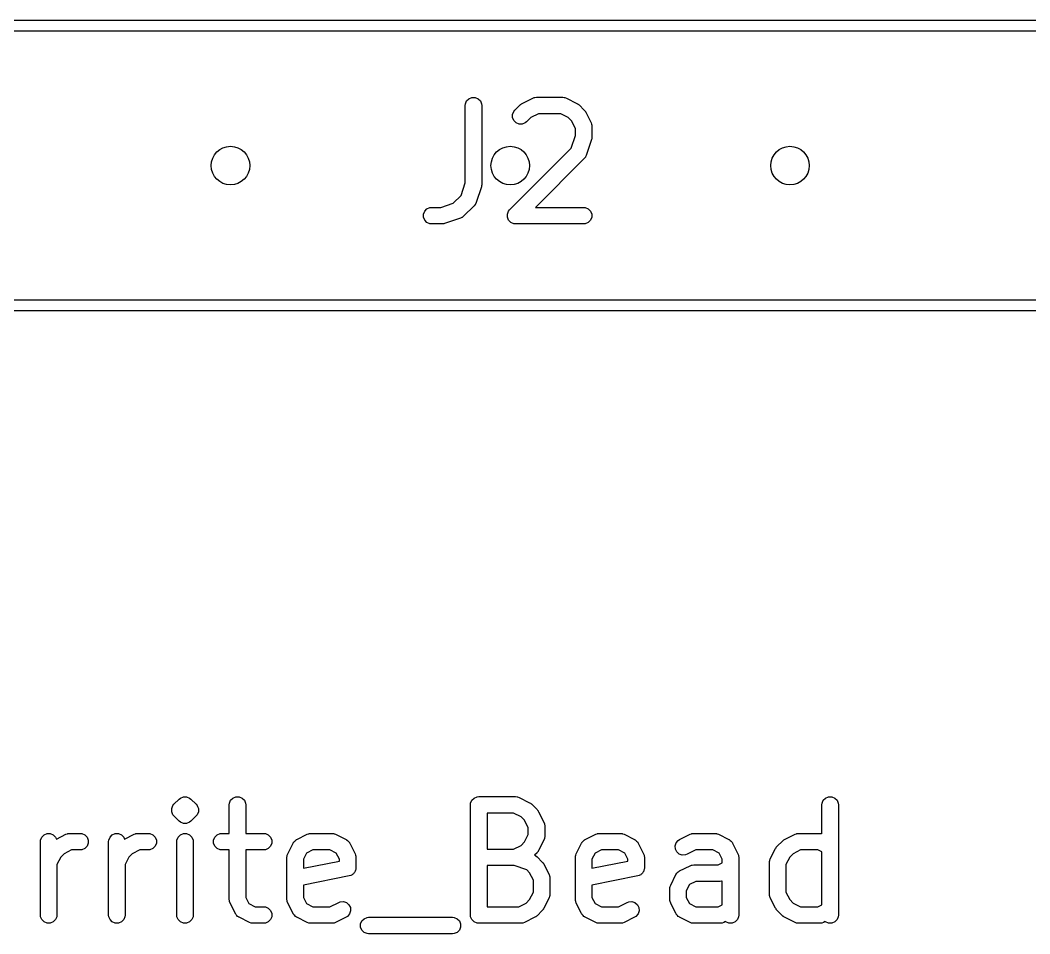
# Model space of a CAD drawing. Extents: x 2.08 to 4.63, y -4.92 to -2.81.
# Drawn here: x 3.6831 to 4.044, y -3.3455 to -3.0189 of the extents above; entities that cross this region are included whole.
import ezdxf

# ---------------------------------------------------------------- set-up
doc = ezdxf.new("R2010")
doc.units = 0
doc.header["$MEASUREMENT"] = 0
doc.layers.add('BLACK', color=7, linetype='CONTINUOUS')

msp = doc.modelspace()

# ---------------------------------------------------------------- linework, layer by layer
at = {"layer": 'BLACK', "linetype": 'CONTINUOUS'}
for p, q in [((3.30827, -3.0189), (4.38327, -3.0189)), ((4.38245, -3.02283), (3.31024, -3.02283)), ((3.84219, -3.0494), (3.84225, -3.04883)), ((3.84219, -3.07704), (3.84219, -3.0494)), ((3.84225, -3.04883), (3.84269, -3.04776)), ((3.84269, -3.04776), (3.8435, -3.04695)), ((3.8435, -3.04695), (3.84457, -3.04651)), ((3.84457, -3.04651), (3.84572, -3.04651)), ((3.84572, -3.04651), (3.84678, -3.04695)), ((3.84678, -3.04695), (3.8476, -3.04776)), ((3.8476, -3.04776), (3.84804, -3.04883)), ((3.84804, -3.04883), (3.8481, -3.0494)), ((3.8481, -3.0494), (3.8481, -3.07752)), ((3.85993, -3.05106), (3.8618, -3.04919)), ((3.8618, -3.04919), (3.86203, -3.049)), ((3.86203, -3.049), (3.86208, -3.04894)), ((3.86208, -3.04894), (3.86217, -3.04889)), ((3.86217, -3.04889), (3.86225, -3.04882)), ((3.86225, -3.04882), (3.86232, -3.04879)), ((3.86232, -3.04879), (3.86257, -3.04864)), ((3.86257, -3.04864), (3.86632, -3.04676)), ((3.86632, -3.04676), (3.86686, -3.04655)), ((3.86686, -3.04655), (3.86697, -3.04655)), ((3.86697, -3.04655), (3.86707, -3.04651)), ((3.86707, -3.04651), (3.86764, -3.04645)), ((3.86764, -3.04645), (3.87702, -3.04645)), ((3.87702, -3.04645), (3.87759, -3.04651)), ((3.87759, -3.04651), (3.87769, -3.04655)), ((3.87769, -3.04655), (3.8778, -3.04655)), ((3.8778, -3.04655), (3.87834, -3.04676)), ((3.87834, -3.04676), (3.88209, -3.04864)), ((3.88209, -3.04864), (3.88233, -3.04879)), ((3.88233, -3.04879), (3.88241, -3.04882)), ((3.88241, -3.04882), (3.88249, -3.04889)), ((3.88249, -3.04889), (3.88258, -3.04894)), ((3.88258, -3.04894), (3.88263, -3.049)), ((3.88263, -3.049), (3.88285, -3.04919)), ((3.88285, -3.04919), (3.88473, -3.05106)), ((3.85912, -3.05258), (3.85956, -3.05151)), ((3.85912, -3.05373), (3.85912, -3.05258)), ((3.85956, -3.05151), (3.85993, -3.05106)), ((3.86834, -3.05236), (3.86564, -3.0537)), ((3.87632, -3.05236), (3.86834, -3.05236)), ((3.87902, -3.0537), (3.87632, -3.05236)), ((3.88473, -3.05106), (3.88491, -3.05129)), ((3.88491, -3.05129), (3.88497, -3.05134)), ((3.88497, -3.05134), (3.88503, -3.05143)), ((3.88503, -3.05143), (3.88509, -3.05151)), ((3.88509, -3.05151), (3.88512, -3.05158)), ((3.88512, -3.05158), (3.88528, -3.05183)), ((3.88528, -3.05183), (3.88716, -3.05558)), ((3.85956, -3.05479), (3.85912, -3.05373)), ((3.86038, -3.05561), (3.85956, -3.05479)), ((3.86144, -3.05605), (3.86038, -3.05561)), ((3.86259, -3.05605), (3.86144, -3.05605)), ((3.86366, -3.05561), (3.86259, -3.05605)), ((3.86411, -3.05524), (3.86366, -3.05561)), ((3.86564, -3.0537), (3.86411, -3.05524)), ((3.88021, -3.0549), (3.87902, -3.0537)), ((3.88156, -3.0576), (3.88021, -3.0549)), ((3.88716, -3.05558), (3.88736, -3.05612)), ((3.88736, -3.05612), (3.88737, -3.05623)), ((3.88737, -3.05623), (3.88741, -3.05633)), ((3.88741, -3.05633), (3.88747, -3.0569)), ((3.88006, -3.06468), (3.88156, -3.06017)), ((3.88156, -3.06017), (3.88156, -3.0576)), ((3.88747, -3.0569), (3.88747, -3.06065)), ((3.88732, -3.06158), (3.88544, -3.06721)), ((3.88738, -3.0613), (3.88732, -3.06158)), ((3.88741, -3.06123), (3.88738, -3.0613)), ((3.88742, -3.06112), (3.88741, -3.06123)), ((3.88744, -3.06102), (3.88742, -3.06112)), ((3.88747, -3.06065), (3.88744, -3.06094)), ((3.88744, -3.06094), (3.88744, -3.06102)), ((3.85805, -3.08668), (3.88006, -3.06468)), ((3.88544, -3.06721), (3.8852, -3.06774)), ((3.88473, -3.06836), (3.86727, -3.08582)), ((3.88509, -3.06792), (3.88473, -3.06836)), ((3.88514, -3.06782), (3.88509, -3.06792)), ((3.8852, -3.06774), (3.88514, -3.06782)), ((3.84069, -3.08155), (3.84219, -3.07704)), ((3.84801, -3.07817), (3.84795, -3.07846)), ((3.84804, -3.0781), (3.84801, -3.07817)), ((3.84805, -3.078), (3.84804, -3.0781)), ((3.84807, -3.07789), (3.84805, -3.078)), ((3.8481, -3.07752), (3.84807, -3.07782)), ((3.84807, -3.07782), (3.84807, -3.07789)), ((3.83792, -3.08432), (3.84069, -3.08155)), ((3.84795, -3.07846), (3.84607, -3.08408)), ((3.83342, -3.08582), (3.83792, -3.08432)), ((3.84536, -3.08524), (3.84161, -3.08899)), ((3.84572, -3.08479), (3.84536, -3.08524)), ((3.84577, -3.08469), (3.84572, -3.08479)), ((3.84583, -3.08461), (3.84577, -3.08469)), ((3.84607, -3.08408), (3.84583, -3.08461)), ((3.82725, -3.0882), (3.82769, -3.08713)), ((3.82725, -3.08935), (3.82725, -3.0882)), ((3.82769, -3.08713), (3.82851, -3.08632)), ((3.82851, -3.08632), (3.82957, -3.08588)), ((3.82957, -3.08588), (3.83015, -3.08582)), ((3.83015, -3.08582), (3.83342, -3.08582)), ((3.84161, -3.08899), (3.84116, -3.08935)), ((3.85725, -3.0882), (3.85769, -3.08713)), ((3.85725, -3.08935), (3.85725, -3.0882)), ((3.85769, -3.08713), (3.85805, -3.08668)), ((3.86727, -3.08582), (3.88451, -3.08582)), ((3.88451, -3.08582), (3.88509, -3.08588)), ((3.88509, -3.08588), (3.88615, -3.08632)), ((3.88615, -3.08632), (3.88697, -3.08713)), ((3.88697, -3.08713), (3.88741, -3.0882)), ((3.88741, -3.0882), (3.88741, -3.08935)), ((3.82769, -3.09041), (3.82725, -3.08935)), ((3.82851, -3.09123), (3.82769, -3.09041)), ((3.82957, -3.09167), (3.82851, -3.09123)), ((3.83015, -3.09173), (3.82957, -3.09167)), ((3.8339, -3.09173), (3.83015, -3.09173)), ((3.83419, -3.0917), (3.8339, -3.09173)), ((3.83427, -3.0917), (3.83419, -3.0917)), ((3.83437, -3.09168), (3.83427, -3.0917)), ((3.83447, -3.09167), (3.83437, -3.09168)), ((3.83454, -3.09164), (3.83447, -3.09167)), ((3.83483, -3.09157), (3.83454, -3.09164)), ((3.84045, -3.0897), (3.83483, -3.09157)), ((3.84098, -3.08946), (3.84045, -3.0897)), ((3.84106, -3.08939), (3.84098, -3.08946)), ((3.84116, -3.08935), (3.84106, -3.08939)), ((3.85769, -3.09041), (3.85725, -3.08935)), ((3.8585, -3.09123), (3.85769, -3.09041)), ((3.85957, -3.09167), (3.8585, -3.09123)), ((3.86014, -3.09173), (3.85957, -3.09167)), ((3.88451, -3.09173), (3.86014, -3.09173)), ((3.88509, -3.09167), (3.88451, -3.09173)), ((3.88615, -3.09123), (3.88509, -3.09167)), ((3.88697, -3.09041), (3.88615, -3.09123)), ((3.88741, -3.08935), (3.88697, -3.09041)), ((3.31024, -3.1189), (4.4063, -3.1189)), ((4.40827, -3.12283), (3.30827, -3.12283)), ((3.73807, -3.29919), (3.73994, -3.29731)), ((3.73994, -3.29731), (3.74039, -3.29695)), ((3.74039, -3.29695), (3.74146, -3.29651)), ((3.74146, -3.29651), (3.74261, -3.29651)), ((3.74261, -3.29651), (3.74261, -3.29651)), ((3.74261, -3.29651), (3.74367, -3.29695)), ((3.74367, -3.29695), (3.74412, -3.29731)), ((3.74412, -3.29731), (3.74599, -3.29919)), ((3.75788, -3.29883), (3.75832, -3.29776)), ((3.75832, -3.29776), (3.75914, -3.29695)), ((3.75914, -3.29695), (3.7602, -3.29651)), ((3.7602, -3.29651), (3.76136, -3.29651)), ((3.76136, -3.29651), (3.76242, -3.29695)), ((3.76242, -3.29695), (3.76323, -3.29776)), ((3.76323, -3.29776), (3.76368, -3.29883)), ((3.84412, -3.29883), (3.84456, -3.29776)), ((3.84456, -3.29776), (3.84538, -3.29695)), ((3.84538, -3.29695), (3.84644, -3.29651)), ((3.84644, -3.29651), (3.84702, -3.29645)), ((3.84702, -3.29645), (3.86014, -3.29645)), ((3.86014, -3.29645), (3.86072, -3.29651)), ((3.86072, -3.29651), (3.86082, -3.29655)), ((3.86082, -3.29655), (3.86092, -3.29655)), ((3.86092, -3.29655), (3.86146, -3.29676)), ((3.86146, -3.29676), (3.86521, -3.29864)), ((3.96973, -3.29883), (3.97017, -3.29776)), ((3.97017, -3.29776), (3.97099, -3.29695)), ((3.97099, -3.29695), (3.97205, -3.29651)), ((3.97205, -3.29651), (3.9732, -3.29651)), ((3.9732, -3.29651), (3.97427, -3.29695)), ((3.97427, -3.29695), (3.97508, -3.29776)), ((3.97508, -3.29776), (3.97552, -3.29883)), ((3.73726, -3.3007), (3.7377, -3.29964)), ((3.73726, -3.30185), (3.73726, -3.3007)), ((3.7377, -3.30292), (3.73726, -3.30185)), ((3.7377, -3.29964), (3.73807, -3.29919)), ((3.74599, -3.29919), (3.74636, -3.29964)), ((3.74636, -3.29964), (3.7465, -3.29998)), ((3.7468, -3.30185), (3.74636, -3.30292)), ((3.7465, -3.29998), (3.7468, -3.3007)), ((3.7468, -3.3007), (3.7468, -3.30185)), ((3.75783, -3.2994), (3.75788, -3.29883)), ((3.75783, -3.30957), (3.75783, -3.2994)), ((3.76368, -3.29883), (3.76373, -3.2994)), ((3.76373, -3.2994), (3.76373, -3.30957)), ((3.84407, -3.2994), (3.84412, -3.29883)), ((3.84407, -3.33877), (3.84407, -3.2994)), ((3.86521, -3.29864), (3.86546, -3.29879)), ((3.86546, -3.29879), (3.86553, -3.29882)), ((3.86553, -3.29882), (3.86561, -3.29889)), ((3.86561, -3.29889), (3.8657, -3.29894)), ((3.8657, -3.29894), (3.86575, -3.299)), ((3.86575, -3.299), (3.86598, -3.29919)), ((3.86598, -3.29919), (3.86785, -3.30106)), ((3.86785, -3.30106), (3.86804, -3.30129)), ((3.86804, -3.30129), (3.8681, -3.30134)), ((3.8681, -3.30134), (3.86816, -3.30143)), ((3.86816, -3.30143), (3.86822, -3.30151)), ((3.86822, -3.30151), (3.86825, -3.30158)), ((3.86825, -3.30158), (3.86841, -3.30183)), ((3.86841, -3.30183), (3.87028, -3.30558)), ((3.96968, -3.2994), (3.96973, -3.29883)), ((3.96968, -3.30968), (3.96968, -3.2994)), ((3.97552, -3.29883), (3.97558, -3.2994)), ((3.97558, -3.2994), (3.97558, -3.33877)), ((3.73807, -3.30336), (3.7377, -3.30292)), ((3.73994, -3.30524), (3.73807, -3.30336)), ((3.74039, -3.30561), (3.73994, -3.30524)), ((3.74146, -3.30605), (3.74039, -3.30561)), ((3.74367, -3.30561), (3.74261, -3.30605)), ((3.74412, -3.30524), (3.74367, -3.30561)), ((3.74599, -3.30336), (3.74412, -3.30524)), ((3.74636, -3.30292), (3.74599, -3.30336)), ((3.85945, -3.30236), (3.84997, -3.30236)), ((3.84997, -3.30236), (3.84997, -3.3152)), ((3.86214, -3.3037), (3.85945, -3.30236)), ((3.86334, -3.3049), (3.86214, -3.3037)), ((3.86469, -3.3076), (3.86334, -3.3049)), ((3.87028, -3.30558), (3.87049, -3.30612)), ((3.74261, -3.30605), (3.74146, -3.30605)), ((3.74146, -3.30605), (3.74146, -3.30605)), ((3.74261, -3.30605), (3.74261, -3.30605)), ((3.86469, -3.30995), (3.86469, -3.3076)), ((3.87049, -3.30612), (3.8705, -3.30623)), ((3.8705, -3.30623), (3.87054, -3.30633)), ((3.87054, -3.30633), (3.87059, -3.3069)), ((3.87059, -3.3069), (3.87059, -3.31065)), ((3.69034, -3.31253), (3.69039, -3.31195)), ((3.69034, -3.33877), (3.69034, -3.31253)), ((3.69039, -3.31195), (3.69083, -3.31089)), ((3.69083, -3.31089), (3.69165, -3.31007)), ((3.69165, -3.31007), (3.69271, -3.30963)), ((3.69271, -3.30963), (3.69386, -3.30963)), ((3.69386, -3.30963), (3.69493, -3.31007)), ((3.69493, -3.31007), (3.69574, -3.31089)), ((3.69574, -3.31089), (3.69604, -3.3116)), ((3.69604, -3.3116), (3.69947, -3.30988)), ((3.69947, -3.30988), (3.70001, -3.30968)), ((3.70001, -3.30968), (3.70011, -3.30967)), ((3.70011, -3.30967), (3.70021, -3.30963)), ((3.70021, -3.30963), (3.70079, -3.30957)), ((3.70079, -3.30957), (3.70454, -3.30957)), ((3.70454, -3.30957), (3.70511, -3.30963)), ((3.70511, -3.30963), (3.70618, -3.31007)), ((3.70618, -3.31007), (3.70699, -3.31089)), ((3.70699, -3.31089), (3.70743, -3.31195)), ((3.70743, -3.31195), (3.70743, -3.3131)), ((3.71471, -3.31253), (3.71476, -3.31195)), ((3.71471, -3.33877), (3.71471, -3.31253)), ((3.71476, -3.31195), (3.71521, -3.31089)), ((3.71521, -3.31089), (3.71602, -3.31007)), ((3.71602, -3.31007), (3.71708, -3.30963)), ((3.71708, -3.30963), (3.71824, -3.30963)), ((3.71824, -3.30963), (3.7193, -3.31007)), ((3.7193, -3.31007), (3.72012, -3.31089)), ((3.72012, -3.31089), (3.72041, -3.3116)), ((3.72041, -3.3116), (3.72384, -3.30988)), ((3.72384, -3.30988), (3.72438, -3.30968)), ((3.72438, -3.30968), (3.72449, -3.30967)), ((3.72449, -3.30967), (3.72458, -3.30963)), ((3.72458, -3.30963), (3.72516, -3.30957)), ((3.72516, -3.30957), (3.72891, -3.30957)), ((3.72891, -3.30957), (3.72948, -3.30963)), ((3.72948, -3.30963), (3.73055, -3.31007)), ((3.73055, -3.31007), (3.73136, -3.31089)), ((3.73136, -3.31089), (3.7318, -3.31195)), ((3.7318, -3.31195), (3.7318, -3.3131)), ((3.73908, -3.31253), (3.73914, -3.31195)), ((3.73908, -3.33877), (3.73908, -3.31253)), ((3.73914, -3.31195), (3.73958, -3.31089)), ((3.73958, -3.31089), (3.74039, -3.31007)), ((3.74039, -3.31007), (3.74146, -3.30963)), ((3.74146, -3.30963), (3.74261, -3.30963)), ((3.74261, -3.30963), (3.74367, -3.31007)), ((3.74367, -3.31007), (3.74449, -3.31089)), ((3.74449, -3.31089), (3.74493, -3.31195)), ((3.74493, -3.31195), (3.74498, -3.31253)), ((3.74498, -3.31253), (3.74498, -3.33877)), ((3.75226, -3.31195), (3.7527, -3.31089)), ((3.75226, -3.3131), (3.75226, -3.31195)), ((3.7527, -3.31089), (3.75352, -3.31007)), ((3.75352, -3.31007), (3.75458, -3.30963)), ((3.75458, -3.30963), (3.75516, -3.30957)), ((3.75516, -3.30957), (3.75783, -3.30957)), ((3.76373, -3.30957), (3.77015, -3.30957)), ((3.77015, -3.30957), (3.77073, -3.30963)), ((3.77073, -3.30963), (3.77179, -3.31007)), ((3.77179, -3.31007), (3.77261, -3.31089)), ((3.77261, -3.31089), (3.77305, -3.31195)), ((3.77305, -3.31195), (3.77305, -3.3131)), ((3.78071, -3.31294), (3.78076, -3.31288)), ((3.78076, -3.31288), (3.78094, -3.31259)), ((3.78094, -3.31259), (3.78122, -3.31235)), ((3.78122, -3.31235), (3.78147, -3.31207)), ((3.78147, -3.31207), (3.78176, -3.31188)), ((3.78176, -3.31188), (3.78181, -3.31184)), ((3.78181, -3.31184), (3.78186, -3.31182)), ((3.78186, -3.31182), (3.78196, -3.31176)), ((3.78196, -3.31176), (3.78571, -3.30988)), ((3.78571, -3.30988), (3.78625, -3.30968)), ((3.78625, -3.30968), (3.78635, -3.30967)), ((3.78635, -3.30967), (3.78645, -3.30963)), ((3.78645, -3.30963), (3.78703, -3.30957)), ((3.78703, -3.30957), (3.79453, -3.30957)), ((3.79453, -3.30957), (3.7951, -3.30963)), ((3.7951, -3.30963), (3.7952, -3.30967)), ((3.7952, -3.30967), (3.79531, -3.30968)), ((3.79531, -3.30968), (3.79585, -3.30988)), ((3.79585, -3.30988), (3.7996, -3.31176)), ((3.7996, -3.31176), (3.79969, -3.31182)), ((3.79969, -3.31182), (3.79974, -3.31184)), ((3.79974, -3.31184), (3.79979, -3.31188)), ((3.79979, -3.31188), (3.80009, -3.31207)), ((3.80009, -3.31207), (3.80033, -3.31235)), ((3.80033, -3.31235), (3.80061, -3.31259)), ((3.80061, -3.31259), (3.80079, -3.31288)), ((3.80079, -3.31288), (3.80084, -3.31294)), ((3.86214, -3.31385), (3.86334, -3.31265)), ((3.86334, -3.31265), (3.86469, -3.30995)), ((3.87028, -3.31197), (3.86841, -3.31572)), ((3.87049, -3.31143), (3.87028, -3.31197)), ((3.8705, -3.31132), (3.87049, -3.31143)), ((3.87054, -3.31123), (3.8705, -3.31132)), ((3.87059, -3.31065), (3.87054, -3.31123)), ((3.88382, -3.31294), (3.88387, -3.31288)), ((3.88387, -3.31288), (3.88406, -3.31259)), ((3.88406, -3.31259), (3.88434, -3.31235)), ((3.88434, -3.31235), (3.88458, -3.31207)), ((3.88458, -3.31207), (3.88487, -3.31188)), ((3.88487, -3.31188), (3.88493, -3.31184)), ((3.88493, -3.31184), (3.88497, -3.31182)), ((3.88497, -3.31182), (3.88507, -3.31176)), ((3.88507, -3.31176), (3.88882, -3.30988)), ((3.88882, -3.30988), (3.88936, -3.30968)), ((3.88936, -3.30968), (3.88946, -3.30967)), ((3.88946, -3.30967), (3.88956, -3.30963)), ((3.88956, -3.30963), (3.89014, -3.30957)), ((3.89014, -3.30957), (3.89764, -3.30957)), ((3.89764, -3.30957), (3.89821, -3.30963)), ((3.89821, -3.30963), (3.89831, -3.30967)), ((3.89831, -3.30967), (3.89842, -3.30968)), ((3.89842, -3.30968), (3.89896, -3.30988)), ((3.89896, -3.30988), (3.90271, -3.31176)), ((3.90271, -3.31176), (3.9028, -3.31182)), ((3.9028, -3.31182), (3.90285, -3.31184)), ((3.90285, -3.31184), (3.90291, -3.31188)), ((3.90291, -3.31188), (3.9032, -3.31207)), ((3.9032, -3.31207), (3.90344, -3.31235)), ((3.90344, -3.31235), (3.90372, -3.31259)), ((3.90372, -3.31259), (3.9039, -3.31288)), ((3.9039, -3.31288), (3.90395, -3.31294)), ((3.91757, -3.31294), (3.91832, -3.31207)), ((3.91832, -3.31207), (3.91881, -3.31176)), ((3.91881, -3.31176), (3.92256, -3.30988)), ((3.92256, -3.30988), (3.9231, -3.30968)), ((3.9231, -3.30968), (3.92321, -3.30967)), ((3.92321, -3.30967), (3.92331, -3.30963)), ((3.92331, -3.30963), (3.92388, -3.30957)), ((3.92388, -3.30957), (3.93138, -3.30957)), ((3.93138, -3.30957), (3.93196, -3.30963)), ((3.93196, -3.30963), (3.93206, -3.30967)), ((3.93206, -3.30967), (3.93216, -3.30968)), ((3.93216, -3.30968), (3.9327, -3.30988)), ((3.9327, -3.30988), (3.93645, -3.31176)), ((3.93645, -3.31176), (3.93655, -3.31182)), ((3.93655, -3.31182), (3.9366, -3.31184)), ((3.9366, -3.31184), (3.93665, -3.31188)), ((3.93665, -3.31188), (3.93694, -3.31207)), ((3.93694, -3.31207), (3.93719, -3.31235)), ((3.93719, -3.31235), (3.93747, -3.31259)), ((3.93747, -3.31259), (3.93765, -3.31288)), ((3.93765, -3.31288), (3.9377, -3.31294)), ((3.95367, -3.31419), (3.95554, -3.31231)), ((3.95554, -3.31231), (3.95577, -3.31213)), ((3.95577, -3.31213), (3.95582, -3.31207)), ((3.95582, -3.31207), (3.95591, -3.31201)), ((3.95591, -3.31201), (3.95599, -3.31195)), ((3.95599, -3.31195), (3.95606, -3.31192)), ((3.95606, -3.31192), (3.95631, -3.31176)), ((3.95631, -3.31176), (3.96006, -3.30988)), ((3.96006, -3.30988), (3.9606, -3.30968)), ((3.9606, -3.30968), (3.96071, -3.30967)), ((3.96071, -3.30967), (3.9608, -3.30963)), ((3.9608, -3.30963), (3.96138, -3.30957)), ((3.96138, -3.30957), (3.96888, -3.30957)), ((3.96888, -3.30957), (3.96945, -3.30963)), ((3.96945, -3.30963), (3.96955, -3.30967)), ((3.96955, -3.30967), (3.96966, -3.30968)), ((3.96966, -3.30968), (3.96968, -3.30968)), ((3.70148, -3.31548), (3.69879, -3.31683)), ((3.70454, -3.31548), (3.70148, -3.31548)), ((3.70511, -3.31542), (3.70454, -3.31548)), ((3.70618, -3.31498), (3.70511, -3.31542)), ((3.70699, -3.31417), (3.70618, -3.31498)), ((3.70743, -3.3131), (3.70699, -3.31417)), ((3.72586, -3.31548), (3.72316, -3.31683)), ((3.72891, -3.31548), (3.72586, -3.31548)), ((3.72948, -3.31542), (3.72891, -3.31548)), ((3.73055, -3.31498), (3.72948, -3.31542)), ((3.73136, -3.31417), (3.73055, -3.31498)), ((3.7318, -3.3131), (3.73136, -3.31417)), ((3.7527, -3.31417), (3.75226, -3.3131)), ((3.75352, -3.31498), (3.7527, -3.31417)), ((3.75458, -3.31542), (3.75352, -3.31498)), ((3.75516, -3.31548), (3.75458, -3.31542)), ((3.75783, -3.31548), (3.75516, -3.31548)), ((3.75783, -3.33315), (3.75783, -3.31548)), ((3.77015, -3.31548), (3.76373, -3.31548)), ((3.76373, -3.31548), (3.76373, -3.33245)), ((3.77073, -3.31542), (3.77015, -3.31548)), ((3.77179, -3.31498), (3.77073, -3.31542)), ((3.77261, -3.31417), (3.77179, -3.31498)), ((3.77305, -3.3131), (3.77261, -3.31417)), ((3.77876, -3.31683), (3.78064, -3.31308)), ((3.78064, -3.31308), (3.7807, -3.31298)), ((3.7807, -3.31298), (3.78071, -3.31294)), ((3.78772, -3.31548), (3.78548, -3.3166)), ((3.79383, -3.31548), (3.78772, -3.31548)), ((3.79607, -3.3166), (3.79383, -3.31548)), ((3.80084, -3.31294), (3.80086, -3.31298)), ((3.80086, -3.31298), (3.80092, -3.31308)), ((3.80092, -3.31308), (3.80279, -3.31683)), ((3.84997, -3.3152), (3.85945, -3.3152)), ((3.85945, -3.3152), (3.86214, -3.31385)), ((3.86785, -3.31649), (3.86699, -3.31735)), ((3.86804, -3.31626), (3.86785, -3.31649)), ((3.8681, -3.31621), (3.86804, -3.31626)), ((3.86816, -3.31612), (3.8681, -3.31621)), ((3.86822, -3.31604), (3.86816, -3.31612)), ((3.86825, -3.31597), (3.86822, -3.31604)), ((3.86841, -3.31572), (3.86825, -3.31597)), ((3.88187, -3.31683), (3.88375, -3.31308)), ((3.88375, -3.31308), (3.88381, -3.31298)), ((3.88381, -3.31298), (3.88382, -3.31294)), ((3.89084, -3.31548), (3.88859, -3.3166)), ((3.89694, -3.31548), (3.89084, -3.31548)), ((3.89919, -3.3166), (3.89694, -3.31548)), ((3.90395, -3.31294), (3.90397, -3.31298)), ((3.90397, -3.31298), (3.90403, -3.31308)), ((3.90403, -3.31308), (3.9059, -3.31683)), ((3.91721, -3.31403), (3.91757, -3.31294)), ((3.91729, -3.31518), (3.91721, -3.31403)), ((3.9178, -3.31621), (3.91729, -3.31518)), ((3.91867, -3.31697), (3.9178, -3.31621)), ((3.92458, -3.31548), (3.92146, -3.31704)), ((3.93069, -3.31548), (3.92458, -3.31548)), ((3.93293, -3.3166), (3.93069, -3.31548)), ((3.9377, -3.31294), (3.93771, -3.31298)), ((3.93771, -3.31298), (3.93777, -3.31308)), ((3.93777, -3.31308), (3.93965, -3.31683)), ((3.95124, -3.3187), (3.95311, -3.31495)), ((3.95311, -3.31495), (3.95327, -3.31471)), ((3.95327, -3.31471), (3.9533, -3.31463)), ((3.9533, -3.31463), (3.95337, -3.31455)), ((3.95337, -3.31455), (3.95342, -3.31446)), ((3.95342, -3.31446), (3.95348, -3.31441)), ((3.95348, -3.31441), (3.95367, -3.31419)), ((3.96208, -3.31548), (3.95938, -3.31683)), ((3.96818, -3.31548), (3.96208, -3.31548)), ((3.96968, -3.31623), (3.96818, -3.31548)), ((3.96968, -3.33507), (3.96968, -3.31623)), ((3.69759, -3.31802), (3.69624, -3.32072)), ((3.69879, -3.31683), (3.69759, -3.31802)), ((3.72196, -3.31802), (3.72061, -3.32072)), ((3.72316, -3.31683), (3.72196, -3.31802)), ((3.77845, -3.31815), (3.77851, -3.31757)), ((3.77845, -3.33315), (3.77845, -3.31815)), ((3.77851, -3.31757), (3.77855, -3.31748)), ((3.77855, -3.31737), (3.77876, -3.31683)), ((3.77855, -3.31748), (3.77855, -3.31737)), ((3.78548, -3.3166), (3.78436, -3.31885)), ((3.78436, -3.31885), (3.78436, -3.32205)), ((3.78436, -3.32205), (3.7972, -3.31948)), ((3.7972, -3.31885), (3.79607, -3.3166)), ((3.7972, -3.31948), (3.7972, -3.31885)), ((3.80279, -3.31683), (3.803, -3.31737)), ((3.803, -3.31737), (3.80301, -3.31748)), ((3.80301, -3.31748), (3.80305, -3.31757)), ((3.80305, -3.31757), (3.8031, -3.31815)), ((3.8031, -3.31815), (3.8031, -3.3219)), ((3.86699, -3.31735), (3.86723, -3.31746)), ((3.86723, -3.31746), (3.86731, -3.31753)), ((3.86731, -3.31753), (3.86741, -3.31757)), ((3.86741, -3.31757), (3.86785, -3.31794)), ((3.86785, -3.31794), (3.86973, -3.31981)), ((3.86973, -3.31981), (3.86992, -3.32004)), ((3.86992, -3.32004), (3.86997, -3.32009)), ((3.86997, -3.32009), (3.87003, -3.32018)), ((3.88156, -3.31815), (3.88162, -3.31757)), ((3.88156, -3.33315), (3.88156, -3.31815)), ((3.88162, -3.31757), (3.88166, -3.31748)), ((3.88166, -3.31748), (3.88167, -3.31737)), ((3.88167, -3.31737), (3.88187, -3.31683)), ((3.88859, -3.3166), (3.88747, -3.31885)), ((3.88747, -3.31885), (3.88747, -3.32205)), ((3.88747, -3.32205), (3.90031, -3.31948)), ((3.90031, -3.31885), (3.89919, -3.3166)), ((3.90031, -3.31948), (3.90031, -3.31885)), ((3.9059, -3.31683), (3.90611, -3.31737)), ((3.90611, -3.31737), (3.90612, -3.31748)), ((3.90612, -3.31748), (3.90616, -3.31757)), ((3.90616, -3.31757), (3.90621, -3.31815)), ((3.90621, -3.31815), (3.90621, -3.3219)), ((3.91977, -3.31733), (3.91867, -3.31697)), ((3.92091, -3.31725), (3.91977, -3.31733)), ((3.92146, -3.31704), (3.92091, -3.31725)), ((3.93256, -3.32082), (3.93406, -3.32007)), ((3.93406, -3.31885), (3.93293, -3.3166)), ((3.93406, -3.32007), (3.93406, -3.31885)), ((3.93965, -3.31683), (3.93986, -3.31737)), ((3.93986, -3.31737), (3.93986, -3.31748)), ((3.93986, -3.31748), (3.9399, -3.31757)), ((3.9399, -3.31757), (3.93996, -3.31815)), ((3.93996, -3.31815), (3.93996, -3.33877)), ((3.95093, -3.32002), (3.95098, -3.31945)), ((3.95093, -3.33127), (3.95093, -3.32002)), ((3.95098, -3.31945), (3.95103, -3.31935)), ((3.95103, -3.31924), (3.95124, -3.3187)), ((3.95103, -3.31935), (3.95103, -3.31924)), ((3.95818, -3.31802), (3.95683, -3.32072)), ((3.95938, -3.31683), (3.95818, -3.31802)), ((3.69624, -3.32072), (3.69624, -3.33877)), ((3.72061, -3.32072), (3.72061, -3.33877)), ((3.80261, -3.32354), (3.8024, -3.32374)), ((3.80272, -3.32327), (3.80261, -3.32354)), ((3.80288, -3.32303), (3.80272, -3.32327)), ((3.80294, -3.32274), (3.80288, -3.32303)), ((3.80305, -3.32248), (3.80294, -3.32274)), ((3.8031, -3.3219), (3.80305, -3.32248)), ((3.85966, -3.3211), (3.84997, -3.3211)), ((3.84997, -3.3211), (3.84997, -3.33582)), ((3.86417, -3.32261), (3.85966, -3.3211)), ((3.86521, -3.32365), (3.86417, -3.32261)), ((3.86656, -3.32635), (3.86521, -3.32365)), ((3.87003, -3.32018), (3.8701, -3.32026)), ((3.8701, -3.32026), (3.87013, -3.32033)), ((3.87013, -3.32033), (3.87028, -3.32058)), ((3.87028, -3.32058), (3.87216, -3.32433)), ((3.90572, -3.32354), (3.90551, -3.32374)), ((3.90583, -3.32327), (3.90572, -3.32354)), ((3.90599, -3.32303), (3.90583, -3.32327)), ((3.90605, -3.32274), (3.90599, -3.32303)), ((3.90616, -3.32248), (3.90605, -3.32274)), ((3.90621, -3.3219), (3.90616, -3.32248)), ((3.9178, -3.32384), (3.91808, -3.3236)), ((3.91808, -3.3236), (3.91832, -3.32332)), ((3.91832, -3.32332), (3.91862, -3.32313)), ((3.91862, -3.32313), (3.91867, -3.32308)), ((3.91867, -3.32308), (3.91872, -3.32307)), ((3.91872, -3.32307), (3.91881, -3.32301)), ((3.91881, -3.32301), (3.92256, -3.32113)), ((3.92256, -3.32113), (3.9231, -3.32093)), ((3.9231, -3.32093), (3.92321, -3.32092)), ((3.92321, -3.32092), (3.92331, -3.32088)), ((3.92331, -3.32088), (3.92388, -3.32082)), ((3.92388, -3.32082), (3.93256, -3.32082)), ((3.95683, -3.32072), (3.95683, -3.33058)), ((3.80073, -3.32479), (3.78436, -3.32807)), ((3.80128, -3.32463), (3.80073, -3.32479)), ((3.80152, -3.32447), (3.80128, -3.32463)), ((3.80179, -3.32435), (3.80152, -3.32447)), ((3.802, -3.32415), (3.80179, -3.32435)), ((3.80224, -3.32399), (3.802, -3.32415)), ((3.8024, -3.32374), (3.80224, -3.32399)), ((3.86656, -3.33058), (3.86656, -3.32635)), ((3.87216, -3.32433), (3.87236, -3.32487)), ((3.87236, -3.32487), (3.87237, -3.32497)), ((3.87237, -3.32497), (3.87241, -3.32507)), ((3.87241, -3.32507), (3.87247, -3.32565)), ((3.87247, -3.32565), (3.87247, -3.33127)), ((3.90384, -3.32479), (3.88747, -3.32807)), ((3.90439, -3.32463), (3.90384, -3.32479)), ((3.90464, -3.32447), (3.90439, -3.32463)), ((3.9049, -3.32435), (3.90464, -3.32447)), ((3.90511, -3.32415), (3.9049, -3.32435)), ((3.90535, -3.32399), (3.90511, -3.32415)), ((3.90551, -3.32374), (3.90535, -3.32399)), ((3.91562, -3.32808), (3.91749, -3.32433)), ((3.91749, -3.32433), (3.91755, -3.32423)), ((3.91755, -3.32423), (3.91757, -3.32419)), ((3.91757, -3.32419), (3.91762, -3.32413)), ((3.91762, -3.32413), (3.9178, -3.32384)), ((3.92458, -3.32673), (3.92234, -3.32785)), ((3.93326, -3.32673), (3.92458, -3.32673)), ((3.93383, -3.32667), (3.93326, -3.32673)), ((3.93393, -3.32663), (3.93383, -3.32667)), ((3.93404, -3.32662), (3.93393, -3.32663)), ((3.93406, -3.32662), (3.93404, -3.32662)), ((3.93406, -3.33507), (3.93406, -3.32662)), ((3.78436, -3.32807), (3.78436, -3.33245)), ((3.86521, -3.33327), (3.86656, -3.33058)), ((3.88747, -3.32807), (3.88747, -3.33245)), ((3.91531, -3.3294), (3.91536, -3.32882)), ((3.91531, -3.33315), (3.91531, -3.3294)), ((3.91536, -3.32882), (3.9154, -3.32872)), ((3.9154, -3.32872), (3.91541, -3.32862)), ((3.91541, -3.32862), (3.91562, -3.32808)), ((3.92234, -3.32785), (3.92121, -3.3301)), ((3.92121, -3.3301), (3.92121, -3.33245)), ((3.95683, -3.33058), (3.95818, -3.33327)), ((3.75788, -3.33372), (3.75783, -3.33315)), ((3.75792, -3.33382), (3.75788, -3.33372)), ((3.75793, -3.33393), (3.75792, -3.33382)), ((3.75814, -3.33447), (3.75793, -3.33393)), ((3.76001, -3.33822), (3.75814, -3.33447)), ((3.76373, -3.33245), (3.76486, -3.3347)), ((3.77851, -3.33372), (3.77845, -3.33315)), ((3.77855, -3.33382), (3.77851, -3.33372)), ((3.77855, -3.33393), (3.77855, -3.33382)), ((3.77876, -3.33447), (3.77855, -3.33393)), ((3.78064, -3.33822), (3.77876, -3.33447)), ((3.78436, -3.33245), (3.78548, -3.3347)), ((3.79383, -3.33582), (3.79695, -3.33426)), ((3.79695, -3.33426), (3.7975, -3.33405)), ((3.7975, -3.33405), (3.79864, -3.33397)), ((3.79864, -3.33397), (3.79974, -3.33433)), ((3.79974, -3.33433), (3.80061, -3.33509)), ((3.86132, -3.33582), (3.86402, -3.33447)), ((3.86402, -3.33447), (3.86521, -3.33327)), ((3.87216, -3.33259), (3.87028, -3.33634)), ((3.87236, -3.33205), (3.87216, -3.33259)), ((3.87237, -3.33195), (3.87236, -3.33205)), ((3.87241, -3.33185), (3.87237, -3.33195)), ((3.87247, -3.33127), (3.87241, -3.33185)), ((3.88162, -3.33372), (3.88156, -3.33315)), ((3.88166, -3.33382), (3.88162, -3.33372)), ((3.88167, -3.33393), (3.88166, -3.33382)), ((3.88187, -3.33447), (3.88167, -3.33393)), ((3.88375, -3.33822), (3.88187, -3.33447)), ((3.88747, -3.33245), (3.88859, -3.3347)), ((3.89694, -3.33582), (3.90007, -3.33426)), ((3.90007, -3.33426), (3.90061, -3.33405)), ((3.90061, -3.33405), (3.90176, -3.33397)), ((3.90176, -3.33397), (3.90285, -3.33433)), ((3.90285, -3.33433), (3.90372, -3.33509)), ((3.91536, -3.33372), (3.91531, -3.33315)), ((3.9154, -3.33382), (3.91536, -3.33372)), ((3.91541, -3.33393), (3.9154, -3.33382)), ((3.91562, -3.33447), (3.91541, -3.33393)), ((3.91749, -3.33822), (3.91562, -3.33447)), ((3.92121, -3.33245), (3.92234, -3.3347)), ((3.95098, -3.33185), (3.95093, -3.33127)), ((3.95103, -3.33195), (3.95098, -3.33185)), ((3.95103, -3.33205), (3.95103, -3.33195)), ((3.95124, -3.33259), (3.95103, -3.33205)), ((3.95311, -3.33634), (3.95124, -3.33259)), ((3.95818, -3.33327), (3.95938, -3.33447)), ((3.95938, -3.33447), (3.96208, -3.33582)), ((3.76486, -3.3347), (3.7671, -3.33582)), ((3.7671, -3.33582), (3.77015, -3.33582)), ((3.77015, -3.33582), (3.77073, -3.33588)), ((3.77073, -3.33588), (3.77179, -3.33632)), ((3.77179, -3.33632), (3.77261, -3.33713)), ((3.77261, -3.33713), (3.77305, -3.3382)), ((3.78548, -3.3347), (3.78772, -3.33582)), ((3.78772, -3.33582), (3.79383, -3.33582)), ((3.80061, -3.33509), (3.80112, -3.33612)), ((3.8012, -3.33727), (3.80084, -3.33836)), ((3.80112, -3.33612), (3.8012, -3.33727)), ((3.84997, -3.33582), (3.86132, -3.33582)), ((3.86973, -3.33711), (3.86785, -3.33899)), ((3.86992, -3.33688), (3.86973, -3.33711)), ((3.86997, -3.33683), (3.86992, -3.33688)), ((3.87003, -3.33674), (3.86997, -3.33683)), ((3.8701, -3.33666), (3.87003, -3.33674)), ((3.87013, -3.33659), (3.8701, -3.33666)), ((3.87028, -3.33634), (3.87013, -3.33659)), ((3.88859, -3.3347), (3.89084, -3.33582)), ((3.89084, -3.33582), (3.89694, -3.33582)), ((3.90372, -3.33509), (3.90424, -3.33612)), ((3.90432, -3.33727), (3.90395, -3.33836)), ((3.90424, -3.33612), (3.90432, -3.33727)), ((3.92234, -3.3347), (3.92458, -3.33582)), ((3.92458, -3.33582), (3.93256, -3.33582)), ((3.93256, -3.33582), (3.93406, -3.33507)), ((3.95327, -3.33659), (3.95311, -3.33634)), ((3.9533, -3.33666), (3.95327, -3.33659)), ((3.95337, -3.33674), (3.9533, -3.33666)), ((3.95342, -3.33683), (3.95337, -3.33674)), ((3.95348, -3.33688), (3.95342, -3.33683)), ((3.95367, -3.33711), (3.95348, -3.33688)), ((3.95554, -3.33899), (3.95367, -3.33711)), ((3.96208, -3.33582), (3.96818, -3.33582)), ((3.96818, -3.33582), (3.96968, -3.33507)), ((3.69039, -3.33935), (3.69034, -3.33877)), ((3.69083, -3.34041), (3.69039, -3.33935)), ((3.69165, -3.34123), (3.69083, -3.34041)), ((3.69271, -3.34167), (3.69165, -3.34123)), ((3.69386, -3.34167), (3.69271, -3.34167)), ((3.69493, -3.34123), (3.69386, -3.34167)), ((3.69574, -3.34041), (3.69493, -3.34123)), ((3.69618, -3.33935), (3.69574, -3.34041)), ((3.69624, -3.33877), (3.69618, -3.33935)), ((3.71476, -3.33935), (3.71471, -3.33877)), ((3.71521, -3.34041), (3.71476, -3.33935)), ((3.71602, -3.34123), (3.71521, -3.34041)), ((3.71708, -3.34167), (3.71602, -3.34123)), ((3.71824, -3.34167), (3.71708, -3.34167)), ((3.7193, -3.34123), (3.71824, -3.34167)), ((3.72012, -3.34041), (3.7193, -3.34123)), ((3.72056, -3.33935), (3.72012, -3.34041)), ((3.72061, -3.33877), (3.72056, -3.33935)), ((3.73914, -3.33935), (3.73908, -3.33877)), ((3.73958, -3.34041), (3.73914, -3.33935)), ((3.74039, -3.34123), (3.73958, -3.34041)), ((3.74146, -3.34167), (3.74039, -3.34123)), ((3.74261, -3.34167), (3.74146, -3.34167)), ((3.74367, -3.34123), (3.74261, -3.34167)), ((3.74449, -3.34041), (3.74367, -3.34123)), ((3.74493, -3.33935), (3.74449, -3.34041)), ((3.74498, -3.33877), (3.74493, -3.33935)), ((3.76007, -3.33831), (3.76001, -3.33822)), ((3.76009, -3.33836), (3.76007, -3.33831)), ((3.76014, -3.33842), (3.76009, -3.33836)), ((3.76032, -3.33871), (3.76014, -3.33842)), ((3.7606, -3.33895), (3.76032, -3.33871)), ((3.76084, -3.33923), (3.7606, -3.33895)), ((3.76114, -3.33941), (3.76084, -3.33923)), ((3.76119, -3.33946), (3.76114, -3.33941)), ((3.76124, -3.33948), (3.76119, -3.33946)), ((3.76133, -3.33954), (3.76124, -3.33948)), ((3.76508, -3.34141), (3.76133, -3.33954)), ((3.76562, -3.34162), (3.76508, -3.34141)), ((3.76573, -3.34163), (3.76562, -3.34162)), ((3.76583, -3.34167), (3.76573, -3.34163)), ((3.7664, -3.34173), (3.76583, -3.34167)), ((3.77015, -3.34173), (3.7664, -3.34173)), ((3.77073, -3.34167), (3.77015, -3.34173)), ((3.77179, -3.34123), (3.77073, -3.34167)), ((3.77261, -3.34041), (3.77179, -3.34123)), ((3.77305, -3.33935), (3.77261, -3.34041)), ((3.77305, -3.3382), (3.77305, -3.33935)), ((3.7807, -3.33831), (3.78064, -3.33822)), ((3.78071, -3.33836), (3.7807, -3.33831)), ((3.78076, -3.33842), (3.78071, -3.33836)), ((3.78094, -3.33871), (3.78076, -3.33842)), ((3.78122, -3.33895), (3.78094, -3.33871)), ((3.78147, -3.33923), (3.78122, -3.33895)), ((3.78176, -3.33941), (3.78147, -3.33923)), ((3.78181, -3.33946), (3.78176, -3.33941)), ((3.78186, -3.33948), (3.78181, -3.33946)), ((3.78196, -3.33954), (3.78186, -3.33948)), ((3.78571, -3.34141), (3.78196, -3.33954)), ((3.78625, -3.34162), (3.78571, -3.34141)), ((3.78635, -3.34163), (3.78625, -3.34162)), ((3.78645, -3.34167), (3.78635, -3.34163)), ((3.78703, -3.34173), (3.78645, -3.34167)), ((3.79453, -3.34173), (3.78703, -3.34173)), ((3.7951, -3.34167), (3.79453, -3.34173)), ((3.7952, -3.34163), (3.7951, -3.34167)), ((3.79531, -3.34162), (3.7952, -3.34163)), ((3.79585, -3.34141), (3.79531, -3.34162)), ((3.7996, -3.33954), (3.79585, -3.34141)), ((3.80009, -3.33923), (3.7996, -3.33954)), ((3.80084, -3.33836), (3.80009, -3.33923)), ((3.80475, -3.34195), (3.80519, -3.34088)), ((3.80519, -3.34088), (3.80601, -3.34007)), ((3.80601, -3.34007), (3.80707, -3.33963)), ((3.80707, -3.33963), (3.80765, -3.33957)), ((3.80765, -3.33957), (3.83765, -3.33957)), ((3.83765, -3.33957), (3.83822, -3.33963)), ((3.83822, -3.33963), (3.83929, -3.34007)), ((3.83929, -3.34007), (3.8401, -3.34088)), ((3.8401, -3.34088), (3.84054, -3.34195)), ((3.84412, -3.33935), (3.84407, -3.33877)), ((3.84456, -3.34041), (3.84412, -3.33935)), ((3.84538, -3.34123), (3.84456, -3.34041)), ((3.84644, -3.34167), (3.84538, -3.34123)), ((3.84702, -3.34173), (3.84644, -3.34167)), ((3.86202, -3.34173), (3.84702, -3.34173)), ((3.86259, -3.34167), (3.86202, -3.34173)), ((3.86269, -3.34163), (3.86259, -3.34167)), ((3.8628, -3.34162), (3.86269, -3.34163)), ((3.86334, -3.34141), (3.8628, -3.34162)), ((3.86709, -3.33954), (3.86334, -3.34141)), ((3.86734, -3.33938), (3.86709, -3.33954)), ((3.86741, -3.33935), (3.86734, -3.33938)), ((3.86749, -3.33929), (3.86741, -3.33935)), ((3.86758, -3.33923), (3.86749, -3.33929)), ((3.86763, -3.33917), (3.86758, -3.33923)), ((3.86785, -3.33899), (3.86763, -3.33917)), ((3.88381, -3.33831), (3.88375, -3.33822)), ((3.88382, -3.33836), (3.88381, -3.33831)), ((3.88387, -3.33842), (3.88382, -3.33836)), ((3.88406, -3.33871), (3.88387, -3.33842)), ((3.88434, -3.33895), (3.88406, -3.33871)), ((3.88458, -3.33923), (3.88434, -3.33895)), ((3.88487, -3.33941), (3.88458, -3.33923)), ((3.88493, -3.33946), (3.88487, -3.33941)), ((3.88497, -3.33948), (3.88493, -3.33946)), ((3.88507, -3.33954), (3.88497, -3.33948)), ((3.88882, -3.34141), (3.88507, -3.33954)), ((3.88936, -3.34162), (3.88882, -3.34141)), ((3.88946, -3.34163), (3.88936, -3.34162)), ((3.88956, -3.34167), (3.88946, -3.34163)), ((3.89014, -3.34173), (3.88956, -3.34167)), ((3.89764, -3.34173), (3.89014, -3.34173)), ((3.89821, -3.34167), (3.89764, -3.34173)), ((3.89831, -3.34163), (3.89821, -3.34167)), ((3.89842, -3.34162), (3.89831, -3.34163)), ((3.89896, -3.34141), (3.89842, -3.34162)), ((3.90271, -3.33954), (3.89896, -3.34141)), ((3.9032, -3.33923), (3.90271, -3.33954)), ((3.90395, -3.33836), (3.9032, -3.33923)), ((3.91755, -3.33831), (3.91749, -3.33822)), ((3.91757, -3.33836), (3.91755, -3.33831)), ((3.91762, -3.33842), (3.91757, -3.33836)), ((3.9178, -3.33871), (3.91762, -3.33842)), ((3.91808, -3.33895), (3.9178, -3.33871)), ((3.91832, -3.33923), (3.91808, -3.33895)), ((3.91862, -3.33941), (3.91832, -3.33923)), ((3.91867, -3.33946), (3.91862, -3.33941)), ((3.91872, -3.33948), (3.91867, -3.33946)), ((3.91881, -3.33954), (3.91872, -3.33948)), ((3.92256, -3.34141), (3.91881, -3.33954)), ((3.9231, -3.34162), (3.92256, -3.34141)), ((3.92321, -3.34163), (3.9231, -3.34162)), ((3.92331, -3.34167), (3.92321, -3.34163)), ((3.92388, -3.34173), (3.92331, -3.34167)), ((3.93326, -3.34173), (3.92388, -3.34173)), ((3.93383, -3.34167), (3.93326, -3.34173)), ((3.93393, -3.34163), (3.93383, -3.34167)), ((3.93404, -3.34162), (3.93393, -3.34163)), ((3.93458, -3.34141), (3.93404, -3.34162)), ((3.93523, -3.34109), (3.93458, -3.34141)), ((3.93537, -3.34123), (3.93523, -3.34109)), ((3.93643, -3.34167), (3.93537, -3.34123)), ((3.93758, -3.34167), (3.93643, -3.34167)), ((3.93865, -3.34123), (3.93758, -3.34167)), ((3.93946, -3.34041), (3.93865, -3.34123)), ((3.9399, -3.33935), (3.93946, -3.34041)), ((3.93996, -3.33877), (3.9399, -3.33935)), ((3.95577, -3.33917), (3.95554, -3.33899)), ((3.95582, -3.33923), (3.95577, -3.33917)), ((3.95591, -3.33929), (3.95582, -3.33923)), ((3.95599, -3.33935), (3.95591, -3.33929)), ((3.95606, -3.33938), (3.95599, -3.33935)), ((3.95631, -3.33954), (3.95606, -3.33938)), ((3.96006, -3.34141), (3.95631, -3.33954)), ((3.9606, -3.34162), (3.96006, -3.34141)), ((3.96071, -3.34163), (3.9606, -3.34162)), ((3.9608, -3.34167), (3.96071, -3.34163)), ((3.96138, -3.34173), (3.9608, -3.34167)), ((3.96888, -3.34173), (3.96138, -3.34173)), ((3.96945, -3.34167), (3.96888, -3.34173)), ((3.96955, -3.34163), (3.96945, -3.34167)), ((3.96966, -3.34162), (3.96955, -3.34163)), ((3.9702, -3.34141), (3.96966, -3.34162)), ((3.97085, -3.34109), (3.9702, -3.34141)), ((3.97099, -3.34123), (3.97085, -3.34109)), ((3.97205, -3.34167), (3.97099, -3.34123)), ((3.9732, -3.34167), (3.97205, -3.34167)), ((3.97427, -3.34123), (3.9732, -3.34167)), ((3.97508, -3.34041), (3.97427, -3.34123)), ((3.97552, -3.33935), (3.97508, -3.34041)), ((3.97558, -3.33877), (3.97552, -3.33935)), ((3.80475, -3.3431), (3.80475, -3.34195)), ((3.80519, -3.34416), (3.80475, -3.3431)), ((3.80601, -3.34498), (3.80519, -3.34416)), ((3.80707, -3.34542), (3.80601, -3.34498)), ((3.83929, -3.34498), (3.83822, -3.34542)), ((3.8401, -3.34416), (3.83929, -3.34498)), ((3.84054, -3.3431), (3.8401, -3.34416)), ((3.84054, -3.34195), (3.84054, -3.3431)), ((3.80765, -3.34547), (3.80707, -3.34542)), ((3.83765, -3.34547), (3.80765, -3.34547)), ((3.83822, -3.34542), (3.83765, -3.34547))]:
    msp.add_line(p, q, dxfattribs=at)
at = {"layer": 'BLACK'}
for centre in [(3.75827, -3.07087), (3.75827, -3.07087), (3.85827, -3.07087), (3.85827, -3.07087), (3.95827, -3.07087), (3.95827, -3.07087)]:
    msp.add_circle(centre, 0.00689, dxfattribs=at)

doc.saveas('drawing.dxf')
